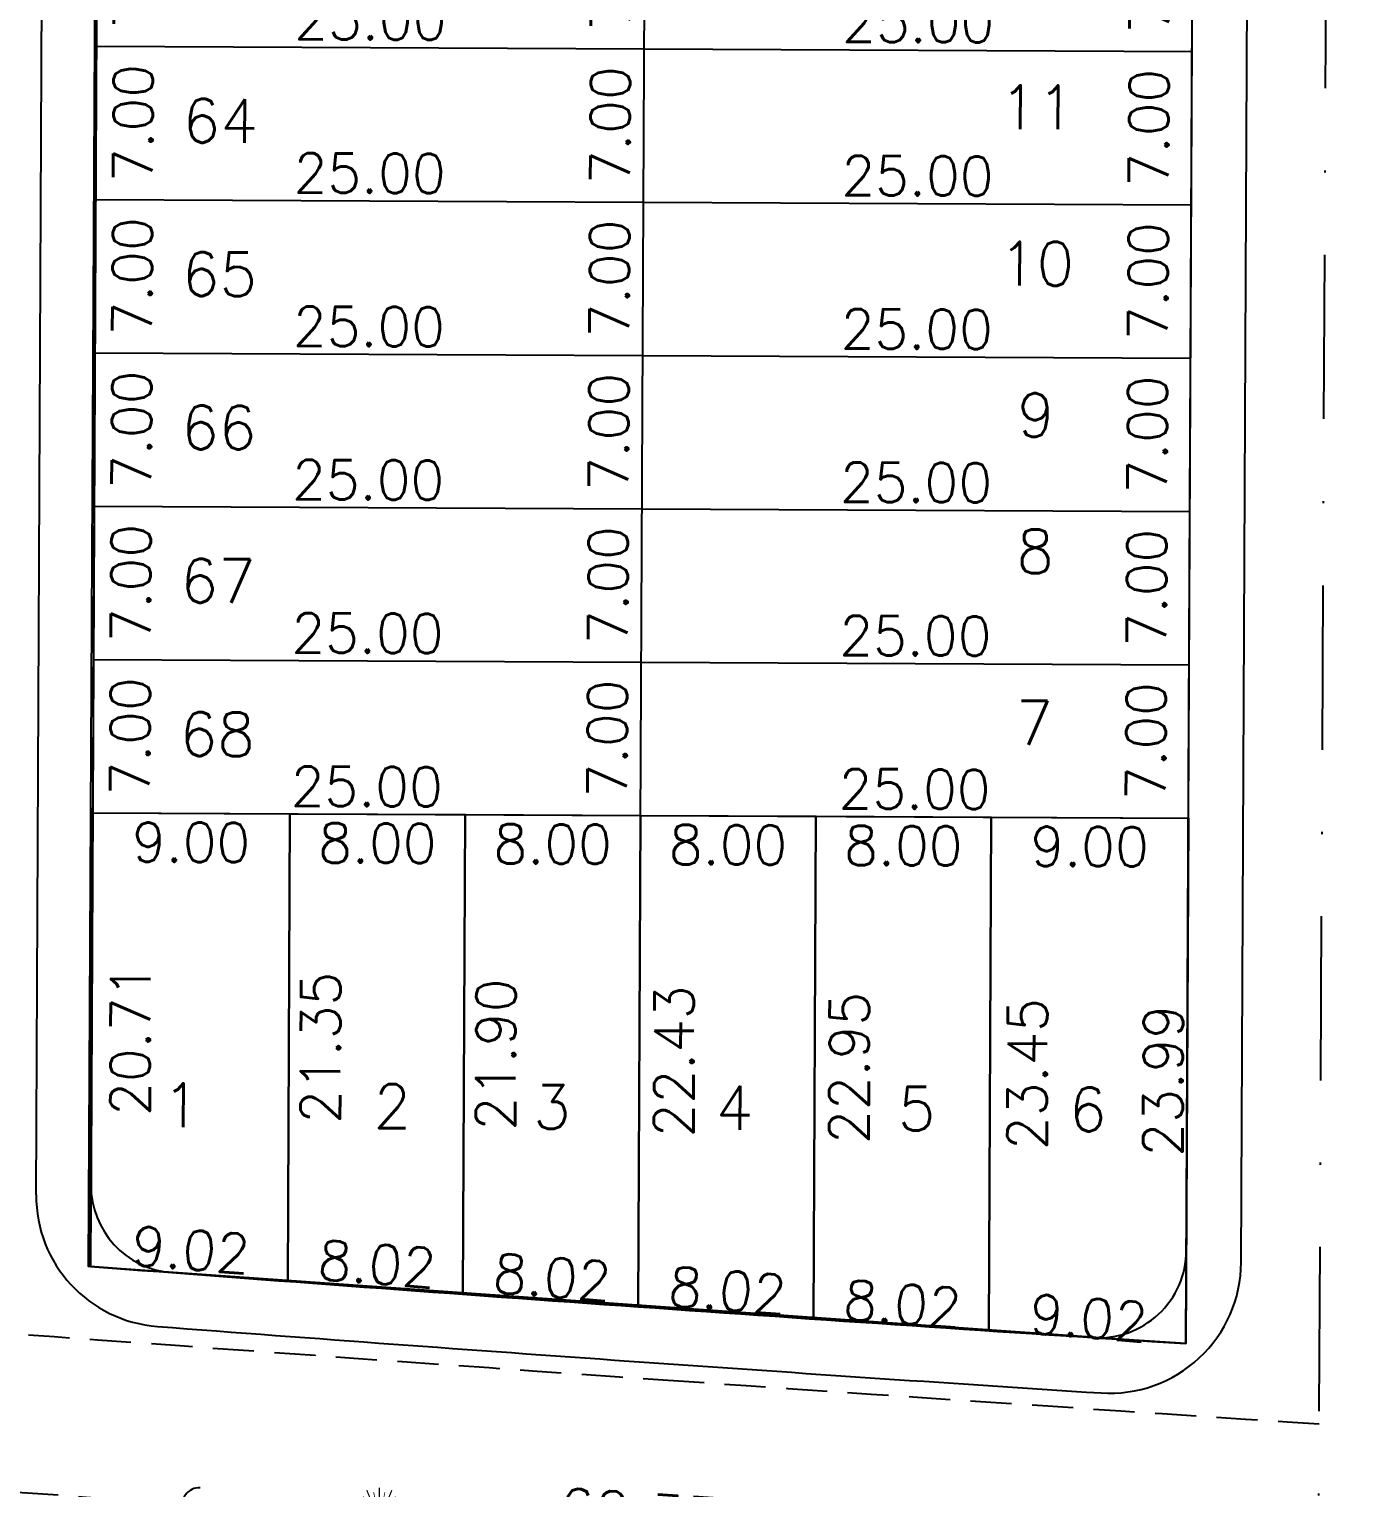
# Model space of a CAD drawing. Header units: millimetres. Extents: x -4430026 to 4783824, y 584 to 9593110.
# Drawn here: x 2614.5 to 2674.6, y 1700.8 to 1767.4 of the extents above; entities that cross this region are included whole.
import ezdxf
from ezdxf.enums import TextEntityAlignment as Align

# ---------------------------------------------------------------- set-up
doc = ezdxf.new("R2010")
doc.units = ezdxf.units.MM
doc.linetypes.add('DASHDOT', pattern=[1, 0.5, -0.25, 0, -0.25])
doc.linetypes.add('HIDDEN2', pattern=[0.1875, 0.125, -0.0625])
for name, color, linetype in [('boundary filipe', 6, 'Continuous'), ('BOUNDARY LOTES', 2, 'Continuous'), ('Calçada', 1, 'Continuous'), ('Cota', 8, 'Continuous'), ('COTAS', 8, 'Continuous'), ('curvas', 4, 'Continuous'), ('Lotes', 2, 'Continuous'), ('Numero de lotes', 5, 'Continuous'), ('PAI_pDYD', 72, 'Continuous'), ('Projeção', 8, 'HIDDEN2'), ('QUADRA', 4, 'Continuous')]:
    doc.layers.add(name, color=color, linetype=linetype)
doc.styles.add('arcad1', font='romans.shx')
doc.styles.add('ROMANS', font='romans.shx')
doc.dimstyles.new('BOLA100', dxfattribs={"dimscale": 0, "dimtxt": 1.9, "dimasz": 0.18, "dimexe": 0.18, "dimexo": 0.063, "dimgap": 0, "dimtad": 1, "dimzin": 4, "dimdsep": 46, "dimtxsty": 'ROMANS', "dimcen": 0.09, "dimse1": 1, "dimse2": 1, "dimsd1": 1, "dimsd2": 1, "dimclrt": 256, "dimaunit": 1, "dimadec": 4, "dimazin": 0, "dimtfac": 1.2, "dimtix": 1, "dimtmove": 2, "dimatfit": 3, "dimfxl": 1, "dimtvp": 2, "dimtolj": 1, "dimtzin": 4, "dimarcsym": 0})
doc.dimstyles.get("Standard").update_dxf_attribs({"dimtxt": 0.18, "dimasz": 0.18, "dimexe": 0.18, "dimexo": 0.0625, "dimgap": 0.09, "dimtad": 0, "dimtih": 1, "dimtoh": 1, "dimdec": 4, "dimzin": 0, "dimdsep": 46, "dimtxsty": 'Standard', "dimcen": 0.09, "dimadec": 0, "dimazin": 0, "dimtfac": 1, "dimtdec": 4, "dimtofl": 0, "dimtmove": 0, "dimatfit": 3, "dimfxl": 1, "dimtolj": 1, "dimtzin": 0, "dimarcsym": 0})

# ---------------------------------------------------------------- blocks, each defined once
blk = doc.blocks.new('PALMEIRA_PROPOSTA')
at = {"linetype": 'Continuous'}
h = blk.add_hatch(dxfattribs=at)
h.set_pattern_fill('_USER', color=250, scale=0.168035, angle=315, style=0, pattern_type=0)
h.set_pattern_definition([(315, (-2.75975, -4.60628), (0.1188187, 0.1188187), [])])
h.paths.add_polyline_path([(4.61, -0.41, 0.216766), (3.17, 2.76, -0.18118), (4.2, 0, -0.643702), (-2.76, -3.17, 0.693222)])
blk.add_hatch(color=1, dxfattribs=at).paths.add_polyline_path([(-0.4, 0, 1), (0.4, 0, 1)])
at = {"color": 98, "linetype": 'Continuous', "const_width": 0.15}
for points in [[(-1.61, 3.88), (-0.15, 0.37)], [(0, 4.2), (0, 0.4)], [(1.61, 3.88), (0.15, 0.37)], [(-2.97, 2.97), (-0.28, 0.28)], [(2.97, 2.97), (0.28, 0.28)], [(-4.2, 0), (-0.4, 0)], [(-3.88, 1.61), (-0.37, 0.15)], [(3.88, 1.61), (0.37, 0.15)], [(4.2, 0), (0.4, 0)], [(-3.88, -1.61), (-0.37, -0.15)], [(-2.97, -2.97), (-0.28, -0.28)], [(-1.61, -3.88), (-0.15, -0.37)], [(0, -4.2), (0, -0.4)], [(1.61, -3.88), (0.15, -0.37)], [(2.97, -2.97), (0.28, -0.28)], [(3.88, -1.61), (0.37, -0.15)]]:
    blk.add_lwpolyline(points, dxfattribs=at)
at = {"color": 96, "linetype": 'Continuous', "const_width": 0.1}
for points in [[(-3.08, 2.06), (-0.33, 0.22)], [(-2.06, 3.08), (-0.22, 0.33)], [(-0.72, 3.63), (-0.08, 0.39)], [(0.72, 3.63), (0.08, 0.39)], [(2.06, 3.08), (0.22, 0.33)], [(3.08, 2.06), (0.33, 0.22)], [(-3.63, 0.72), (-0.39, 0.08)], [(3.63, 0.72), (0.39, 0.08)], [(-3.63, -0.72), (-0.39, -0.08)], [(-3.08, -2.06), (-0.33, -0.22)], [(-2.06, -3.08), (-0.22, -0.33)], [(-0.72, -3.63), (-0.08, -0.39)], [(0.72, -3.63), (0.08, -0.39)], [(2.06, -3.08), (0.22, -0.33)], [(3.08, -2.06), (0.33, -0.22)], [(3.63, -0.72), (0.39, -0.08)]]:
    blk.add_lwpolyline(points, dxfattribs=at)
at = {"color": 98, "linetype": 'Continuous', "true_color": 0x001a00, "const_width": 0.15}
for points in [[(3.92, 1.52), (0.4, 0.07)], [(4.2, -0.07), (0.4, -0.07)], [(-2.92, -3.02), (-0.23, -0.34)], [(-1.54, -3.91), (-0.09, -0.4)], [(0.07, -4.2), (0.07, -0.4)], [(1.68, -3.85), (0.23, -0.34)], [(2.92, -3.02), (0.23, -0.33)], [(3.85, -1.67), (0.34, -0.21)]]:
    blk.add_lwpolyline(points, dxfattribs=at)
at = {"color": 1, "linetype": 'Continuous'}
blk.add_circle((0, 0), 0.4, dxfattribs=at)
blk = doc.blocks.new('*D13684')
at = {"layer": 'DEFPOINTS', "color": 0, "linetype": 'ByBlock'}
for p in [(2611.16, 1700.815), (2611.16, 1700.815), (2673.34, 1696.513)]:
    blk.add_point(p, dxfattribs=at)
at = {"layer": 'COTAS', "linetype": 'ByBlock', "insert": (2642.316, 1699.612), "char_height": 1.9, "attachment_point": 5, "rotation": 356.04186, "style": 'ROMANS'}
blk.add_mtext('\\A1;62.33', dxfattribs=at)
blk = doc.blocks.new('*D14039')
at = {"layer": 'DEFPOINTS', "color": 0, "linetype": 'ByBlock'}
for p in [(2674.587, 1959.725), (2673.34, 1696.513), (2673.34, 1696.513)]:
    blk.add_point(p, dxfattribs=at)
at = {"layer": 'COTAS', "linetype": 'ByBlock', "insert": (2672.145, 1827.919), "char_height": 1.9, "attachment_point": 5, "rotation": 89.72858, "style": 'ROMANS'}
blk.add_mtext('\\A1;263.21', dxfattribs=at)
blk = doc.blocks.new('*D9104')
at = {"layer": 'DEFPOINTS', "color": 0}
for p in [(2617.406, 1731.619), (2617.308, 1710.912), (2622.673, 1710.887)]:
    blk.add_point(p, dxfattribs=at)
at = {"layer": 'Cota', "color": 41, "insert": (2619.122, 1721.257), "char_height": 1.8, "attachment_point": 5, "rotation": 89.72858, "style": 'ROMANS'}
blk.add_mtext('\\A1;20.71', dxfattribs=at)
blk = doc.blocks.new('*D9105')
at = {"layer": 'DEFPOINTS', "color": 0}
for p in [(2626.406, 1731.576), (2631.455, 1731.552), (2626.305, 1710.23)]:
    blk.add_point(p, dxfattribs=at)
at = {"layer": 'Cota', "color": 41, "insert": (2627.804, 1720.896), "char_height": 1.8, "attachment_point": 5, "rotation": 89.72858, "style": 'ROMANS'}
blk.add_mtext('\\A1;21.35', dxfattribs=at)
blk = doc.blocks.new('*D9106')
at = {"layer": 'DEFPOINTS', "color": 0}
for p in [(2634.406, 1731.538), (2634.302, 1709.641), (2639.346, 1709.617)]:
    blk.add_point(p, dxfattribs=at)
at = {"layer": 'Cota', "color": 41, "insert": (2635.798, 1720.583), "char_height": 1.8, "attachment_point": 5, "rotation": 89.72858, "style": 'ROMANS'}
blk.add_mtext('\\A1;21.90', dxfattribs=at)
blk = doc.blocks.new('*D9107')
at = {"layer": 'DEFPOINTS', "color": 0}
for p in [(2642.406, 1731.5), (2642.299, 1709.069), (2647.476, 1709.044)]:
    blk.add_point(p, dxfattribs=at)
at = {"layer": 'Cota', "color": 41, "insert": (2643.929, 1720.277), "char_height": 1.8, "attachment_point": 5, "rotation": 89.72858, "style": 'ROMANS'}
blk.add_mtext('\\A1;22.43', dxfattribs=at)
blk = doc.blocks.new('*D9108')
at = {"layer": 'DEFPOINTS', "color": 0}
for p in [(2650.406, 1731.462), (2650.297, 1708.513), (2655.468, 1708.489)]:
    blk.add_point(p, dxfattribs=at)
at = {"layer": 'Cota', "color": 41, "insert": (2651.923, 1719.98), "char_height": 1.8, "attachment_point": 5, "rotation": 89.72858, "style": 'ROMANS'}
blk.add_mtext('\\A1;22.95', dxfattribs=at)
blk = doc.blocks.new('*D9109')
at = {"layer": 'DEFPOINTS', "color": 0}
for p in [(2658.405, 1731.425), (2658.294, 1707.975), (2663.599, 1707.95)]:
    blk.add_point(p, dxfattribs=at)
at = {"layer": 'Cota', "color": 41, "insert": (2660.054, 1719.692), "char_height": 1.8, "attachment_point": 5, "rotation": 89.72858, "style": 'ROMANS'}
blk.add_mtext('\\A1;23.45', dxfattribs=at)
blk = doc.blocks.new('*D9110')
at = {"layer": 'DEFPOINTS', "color": 0}
for p in [(2667.405, 1731.382), (2667.292, 1707.389), (2669.792, 1707.377)]:
    blk.add_point(p, dxfattribs=at)
at = {"layer": 'Cota', "color": 41, "insert": (2666.249, 1719.391), "char_height": 1.8, "attachment_point": 5, "rotation": 89.72858, "style": 'ROMANS'}
blk.add_mtext('\\A1;23.99', dxfattribs=at)
blk = doc.blocks.new('*D9111')
at = {"layer": 'DEFPOINTS', "color": 0}
for p in [(2617.406, 1731.619), (2626.406, 1731.576), (2626.382, 1726.653)]:
    blk.add_point(p, dxfattribs=at)
at = {"layer": 'Cota', "color": 41, "insert": (2621.9, 1730.274), "char_height": 1.8, "attachment_point": 5, "rotation": 359.72858, "style": 'ROMANS'}
blk.add_mtext('\\A1;9.00', dxfattribs=at)
blk = doc.blocks.new('*D9112')
at = {"layer": 'DEFPOINTS', "color": 0}
for p in [(2626.406, 1731.576), (2634.406, 1731.538), (2634.382, 1726.615)]:
    blk.add_point(p, dxfattribs=at)
at = {"layer": 'Cota', "color": 41, "insert": (2630.399, 1730.234), "char_height": 1.8, "attachment_point": 5, "rotation": 359.72858, "style": 'ROMANS'}
blk.add_mtext('\\A1;8.00', dxfattribs=at)
blk = doc.blocks.new('*D9113')
at = {"layer": 'DEFPOINTS', "color": 0}
for p in [(2634.406, 1731.538), (2642.406, 1731.5), (2642.382, 1726.577)]:
    blk.add_point(p, dxfattribs=at)
at = {"layer": 'Cota', "color": 41, "insert": (2638.399, 1730.196), "char_height": 1.8, "attachment_point": 5, "rotation": 359.72858, "style": 'ROMANS'}
blk.add_mtext('\\A1;8.00', dxfattribs=at)
blk = doc.blocks.new('*D9114')
at = {"layer": 'DEFPOINTS', "color": 0}
for p in [(2642.406, 1731.5), (2650.406, 1731.462), (2650.382, 1726.539)]:
    blk.add_point(p, dxfattribs=at)
at = {"layer": 'Cota', "color": 41, "insert": (2646.399, 1730.158), "char_height": 1.8, "attachment_point": 5, "rotation": 359.72858, "style": 'ROMANS'}
blk.add_mtext('\\A1;8.00', dxfattribs=at)
blk = doc.blocks.new('*D9115')
at = {"layer": 'DEFPOINTS', "color": 0}
for p in [(2650.406, 1731.462), (2658.405, 1731.425), (2658.382, 1726.501)]:
    blk.add_point(p, dxfattribs=at)
at = {"layer": 'Cota', "color": 41, "insert": (2654.399, 1730.12), "char_height": 1.8, "attachment_point": 5, "rotation": 359.72858, "style": 'ROMANS'}
blk.add_mtext('\\A1;8.00', dxfattribs=at)
blk = doc.blocks.new('*D9116')
at = {"layer": 'DEFPOINTS', "color": 0}
for p in [(2658.405, 1731.425), (2667.405, 1731.382), (2667.382, 1726.458)]:
    blk.add_point(p, dxfattribs=at)
at = {"layer": 'Cota', "color": 41, "insert": (2662.899, 1730.08), "char_height": 1.8, "attachment_point": 5, "rotation": 359.72858, "style": 'ROMANS'}
blk.add_mtext('\\A1;9.00', dxfattribs=at)
blk = doc.blocks.new('*D9117')
at = {"layer": 'DEFPOINTS', "color": 0}
for p in [(2617.308, 1710.912), (2626.305, 1710.23), (2626.116, 1707.737)]:
    blk.add_point(p, dxfattribs=at)
at = {"layer": 'Cota', "color": 41, "insert": (2621.889, 1711.668), "char_height": 1.8, "attachment_point": 5, "rotation": 355.66109, "style": 'ROMANS'}
blk.add_mtext('\\A1;9.02', dxfattribs=at)
blk = doc.blocks.new('*D9118')
at = {"layer": 'DEFPOINTS', "color": 0}
for p in [(2626.305, 1710.23), (2634.302, 1709.641), (2634.111, 1707.13)]:
    blk.add_point(p, dxfattribs=at)
at = {"layer": 'Cota', "color": 41, "insert": (2630.386, 1711.023), "char_height": 1.8, "attachment_point": 5, "rotation": 355.66109, "style": 'ROMANS'}
blk.add_mtext('\\A1;8.02', dxfattribs=at)
blk = doc.blocks.new('*D9119')
at = {"layer": 'DEFPOINTS', "color": 0}
for p in [(2634.302, 1709.641), (2642.299, 1709.069), (2642.106, 1706.523)]:
    blk.add_point(p, dxfattribs=at)
at = {"layer": 'Cota', "color": 41, "insert": (2638.381, 1710.416), "char_height": 1.8, "attachment_point": 5, "rotation": 355.66109, "style": 'ROMANS'}
blk.add_mtext('\\A1;8.02', dxfattribs=at)
blk = doc.blocks.new('*D9120')
at = {"layer": 'DEFPOINTS', "color": 0}
for p in [(2642.299, 1709.069), (2650.297, 1708.513), (2650.1, 1705.917)]:
    blk.add_point(p, dxfattribs=at)
at = {"layer": 'Cota', "color": 41, "insert": (2646.375, 1709.81), "char_height": 1.8, "attachment_point": 5, "rotation": 355.66109, "style": 'ROMANS'}
blk.add_mtext('\\A1;8.02', dxfattribs=at)
blk = doc.blocks.new('*D9121')
at = {"layer": 'DEFPOINTS', "color": 0}
for p in [(2650.297, 1708.513), (2658.294, 1707.975), (2658.092, 1705.311)]:
    blk.add_point(p, dxfattribs=at)
at = {"layer": 'Cota', "color": 41, "insert": (2654.368, 1709.203), "char_height": 1.8, "attachment_point": 5, "rotation": 355.66109, "style": 'ROMANS'}
blk.add_mtext('\\A1;8.02', dxfattribs=at)
blk = doc.blocks.new('*D9122')
at = {"layer": 'DEFPOINTS', "color": 0}
for p in [(2658.294, 1707.975), (2667.292, 1707.389), (2667.082, 1704.628)]:
    blk.add_point(p, dxfattribs=at)
at = {"layer": 'Cota', "color": 41, "insert": (2662.86, 1708.559), "char_height": 1.8, "attachment_point": 5, "rotation": 355.66109, "style": 'ROMANS'}
blk.add_mtext('\\A1;9.02', dxfattribs=at)
blk = doc.blocks.new('*D9123')
at = {"layer": 'DEFPOINTS', "color": 0}
for p in [(2667.438, 1738.382), (2669.083, 1738.374), (2667.405, 1731.382)]:
    blk.add_point(p, dxfattribs=at)
at = {"layer": 'Cota', "color": 41, "insert": (2665.467, 1734.891), "char_height": 1.8, "attachment_point": 5, "rotation": 89.72858, "style": 'ROMANS'}
blk.add_mtext('\\A1;7.00', dxfattribs=at)
blk = doc.blocks.new('*D9124')
at = {"layer": 'DEFPOINTS', "color": 0}
for p in [(2667.472, 1745.382), (2669.117, 1745.374), (2667.438, 1738.382)]:
    blk.add_point(p, dxfattribs=at)
at = {"layer": 'Cota', "color": 41, "insert": (2665.5, 1741.891), "char_height": 1.8, "attachment_point": 5, "rotation": 89.72858, "style": 'ROMANS'}
blk.add_mtext('\\A1;7.00', dxfattribs=at)
blk = doc.blocks.new('*D9125')
at = {"layer": 'DEFPOINTS', "color": 0}
for p in [(2667.505, 1752.382), (2669.15, 1752.374), (2667.472, 1745.382)]:
    blk.add_point(p, dxfattribs=at)
at = {"layer": 'Cota', "color": 41, "insert": (2665.533, 1748.891), "char_height": 1.8, "attachment_point": 5, "rotation": 89.72858, "style": 'ROMANS'}
blk.add_mtext('\\A1;7.00', dxfattribs=at)
blk = doc.blocks.new('*D9126')
at = {"layer": 'DEFPOINTS', "color": 0}
for p in [(2667.538, 1759.382), (2669.183, 1759.374), (2667.505, 1752.382)]:
    blk.add_point(p, dxfattribs=at)
at = {"layer": 'Cota', "color": 41, "insert": (2665.566, 1755.891), "char_height": 1.8, "attachment_point": 5, "rotation": 89.72858, "style": 'ROMANS'}
blk.add_mtext('\\A1;7.00', dxfattribs=at)
blk = doc.blocks.new('*D9127')
at = {"layer": 'DEFPOINTS', "color": 0}
for p in [(2667.571, 1766.382), (2669.216, 1766.374), (2667.538, 1759.382)]:
    blk.add_point(p, dxfattribs=at)
at = {"layer": 'Cota', "color": 41, "insert": (2665.6, 1762.891), "char_height": 1.8, "attachment_point": 5, "rotation": 89.72858, "style": 'ROMANS'}
blk.add_mtext('\\A1;7.00', dxfattribs=at)
blk = doc.blocks.new('*D9128')
at = {"layer": 'DEFPOINTS', "color": 0}
for p in [(2667.604, 1773.381), (2669.249, 1773.374), (2667.571, 1766.382)]:
    blk.add_point(p, dxfattribs=at)
at = {"layer": 'Cota', "color": 41, "insert": (2665.633, 1769.891), "char_height": 1.8, "attachment_point": 5, "rotation": 89.72858, "style": 'ROMANS'}
blk.add_mtext('\\A1;7.00', dxfattribs=at)
blk = doc.blocks.new('*D9194')
at = {"layer": 'DEFPOINTS', "color": 0}
for p in [(2617.605, 1773.618), (2617.572, 1766.618), (2622.862, 1766.593)]:
    blk.add_point(p, dxfattribs=at)
at = {"layer": 'Cota', "color": 41, "insert": (2619.279, 1770.11), "char_height": 1.8, "attachment_point": 5, "rotation": 89.72858, "style": 'ROMANS'}
blk.add_mtext('\\A1;7.00', dxfattribs=at)
blk = doc.blocks.new('*D9195')
at = {"layer": 'DEFPOINTS', "color": 0}
for p in [(2617.572, 1766.618), (2617.539, 1759.619), (2622.829, 1759.593)]:
    blk.add_point(p, dxfattribs=at)
at = {"layer": 'Cota', "color": 41, "insert": (2619.246, 1763.11), "char_height": 1.8, "attachment_point": 5, "rotation": 89.72858, "style": 'ROMANS'}
blk.add_mtext('\\A1;7.00', dxfattribs=at)
blk = doc.blocks.new('*D9196')
at = {"layer": 'DEFPOINTS', "color": 0}
for p in [(2617.539, 1759.619), (2617.505, 1752.619), (2622.796, 1752.594)]:
    blk.add_point(p, dxfattribs=at)
at = {"layer": 'Cota', "color": 41, "insert": (2619.212, 1756.111), "char_height": 1.8, "attachment_point": 5, "rotation": 89.72858, "style": 'ROMANS'}
blk.add_mtext('\\A1;7.00', dxfattribs=at)
blk = doc.blocks.new('*D9197')
at = {"layer": 'DEFPOINTS', "color": 0}
for p in [(2617.505, 1752.619), (2617.472, 1745.619), (2622.763, 1745.594)]:
    blk.add_point(p, dxfattribs=at)
at = {"layer": 'Cota', "color": 41, "insert": (2619.179, 1749.111), "char_height": 1.8, "attachment_point": 5, "rotation": 89.72858, "style": 'ROMANS'}
blk.add_mtext('\\A1;7.00', dxfattribs=at)
blk = doc.blocks.new('*D9198')
at = {"layer": 'DEFPOINTS', "color": 0}
for p in [(2617.472, 1745.619), (2617.439, 1738.619), (2622.729, 1738.594)]:
    blk.add_point(p, dxfattribs=at)
at = {"layer": 'Cota', "color": 41, "insert": (2619.146, 1742.111), "char_height": 1.8, "attachment_point": 5, "rotation": 89.72858, "style": 'ROMANS'}
blk.add_mtext('\\A1;7.00', dxfattribs=at)
blk = doc.blocks.new('*D9199')
at = {"layer": 'DEFPOINTS', "color": 0}
for p in [(2617.439, 1738.619), (2617.406, 1731.619), (2622.696, 1731.594)]:
    blk.add_point(p, dxfattribs=at)
at = {"layer": 'Cota', "color": 41, "insert": (2619.113, 1735.111), "char_height": 1.8, "attachment_point": 5, "rotation": 89.72858, "style": 'ROMANS'}
blk.add_mtext('\\A1;7.00', dxfattribs=at)
blk = doc.blocks.new('*D9200')
at = {"layer": 'DEFPOINTS', "color": 0}
for p in [(2642.406, 1731.5), (2667.405, 1731.382), (2642.395, 1729.161)]:
    blk.add_point(p, dxfattribs=at)
at = {"layer": 'Cota', "color": 41, "insert": (2654.911, 1732.702), "char_height": 1.8, "attachment_point": 5, "rotation": 359.72858, "style": 'ROMANS'}
blk.add_mtext('\\A1;25.00', dxfattribs=at)
blk = doc.blocks.new('*D9201')
at = {"layer": 'DEFPOINTS', "color": 0}
for p in [(2617.406, 1731.619), (2642.406, 1731.5), (2642.395, 1729.161)]:
    blk.add_point(p, dxfattribs=at)
at = {"layer": 'Cota', "color": 41, "insert": (2629.912, 1732.821), "char_height": 1.8, "attachment_point": 5, "rotation": 359.72858, "style": 'ROMANS'}
blk.add_mtext('\\A1;25.00', dxfattribs=at)
blk = doc.blocks.new('*D9202')
at = {"layer": 'DEFPOINTS', "color": 0}
for p in [(2642.439, 1738.5), (2644.505, 1738.491), (2642.406, 1731.5)]:
    blk.add_point(p, dxfattribs=at)
at = {"layer": 'Cota', "color": 41, "insert": (2640.889, 1735.008), "char_height": 1.8, "attachment_point": 5, "rotation": 89.72858, "style": 'ROMANS'}
blk.add_mtext('\\A1;7.00', dxfattribs=at)
blk = doc.blocks.new('*D9203')
at = {"layer": 'DEFPOINTS', "color": 0}
for p in [(2642.439, 1738.5), (2667.438, 1738.382), (2642.428, 1736.161)]:
    blk.add_point(p, dxfattribs=at)
at = {"layer": 'Cota', "color": 41, "insert": (2654.945, 1739.702), "char_height": 1.8, "attachment_point": 5, "rotation": 359.72858, "style": 'ROMANS'}
blk.add_mtext('\\A1;25.00', dxfattribs=at)
blk = doc.blocks.new('*D12552')
at = {"layer": 'DEFPOINTS', "color": 0}
for p in [(2617.439, 1738.619), (2642.439, 1738.5), (2642.428, 1736.161)]:
    blk.add_point(p, dxfattribs=at)
at = {"layer": 'Cota', "color": 41, "insert": (2629.945, 1739.821), "char_height": 1.8, "attachment_point": 5, "rotation": 359.72858, "style": 'ROMANS'}
blk.add_mtext('\\A1;25.00', dxfattribs=at)
blk = doc.blocks.new('*D12553')
at = {"layer": 'DEFPOINTS', "color": 0}
for p in [(2642.472, 1745.5), (2644.538, 1745.49), (2642.439, 1738.5)]:
    blk.add_point(p, dxfattribs=at)
at = {"layer": 'Cota', "color": 41, "insert": (2640.922, 1742.008), "char_height": 1.8, "attachment_point": 5, "rotation": 89.72858, "style": 'ROMANS'}
blk.add_mtext('\\A1;7.00', dxfattribs=at)
blk = doc.blocks.new('*D12554')
at = {"layer": 'DEFPOINTS', "color": 0}
for p in [(2642.472, 1745.5), (2667.472, 1745.382), (2642.461, 1743.161)]:
    blk.add_point(p, dxfattribs=at)
at = {"layer": 'Cota', "color": 41, "insert": (2654.978, 1746.702), "char_height": 1.8, "attachment_point": 5, "rotation": 359.72858, "style": 'ROMANS'}
blk.add_mtext('\\A1;25.00', dxfattribs=at)
blk = doc.blocks.new('*D12555')
at = {"layer": 'DEFPOINTS', "color": 0}
for p in [(2617.472, 1745.619), (2642.472, 1745.5), (2642.461, 1743.161)]:
    blk.add_point(p, dxfattribs=at)
at = {"layer": 'Cota', "color": 41, "insert": (2629.978, 1746.82), "char_height": 1.8, "attachment_point": 5, "rotation": 359.72858, "style": 'ROMANS'}
blk.add_mtext('\\A1;25.00', dxfattribs=at)
blk = doc.blocks.new('*D12556')
at = {"layer": 'DEFPOINTS', "color": 0}
for p in [(2642.505, 1752.5), (2644.572, 1752.49), (2642.472, 1745.5)]:
    blk.add_point(p, dxfattribs=at)
at = {"layer": 'Cota', "color": 41, "insert": (2640.955, 1749.007), "char_height": 1.8, "attachment_point": 5, "rotation": 89.72858, "style": 'ROMANS'}
blk.add_mtext('\\A1;7.00', dxfattribs=at)
blk = doc.blocks.new('*D12557')
at = {"layer": 'DEFPOINTS', "color": 0}
for p in [(2642.505, 1752.5), (2667.505, 1752.382), (2642.494, 1750.161)]:
    blk.add_point(p, dxfattribs=at)
at = {"layer": 'Cota', "color": 41, "insert": (2655.011, 1753.702), "char_height": 1.8, "attachment_point": 5, "rotation": 359.72858, "style": 'ROMANS'}
blk.add_mtext('\\A1;25.00', dxfattribs=at)
blk = doc.blocks.new('*D12558')
at = {"layer": 'DEFPOINTS', "color": 0}
for p in [(2617.505, 1752.619), (2642.505, 1752.5), (2642.494, 1750.161)]:
    blk.add_point(p, dxfattribs=at)
at = {"layer": 'Cota', "color": 41, "insert": (2630.011, 1753.82), "char_height": 1.8, "attachment_point": 5, "rotation": 359.72858, "style": 'ROMANS'}
blk.add_mtext('\\A1;25.00', dxfattribs=at)
blk = doc.blocks.new('*D12559')
at = {"layer": 'DEFPOINTS', "color": 0}
for p in [(2642.538, 1759.5), (2644.605, 1759.49), (2642.505, 1752.5)]:
    blk.add_point(p, dxfattribs=at)
at = {"layer": 'Cota', "color": 41, "insert": (2640.988, 1756.007), "char_height": 1.8, "attachment_point": 5, "rotation": 89.72858, "style": 'ROMANS'}
blk.add_mtext('\\A1;7.00', dxfattribs=at)
blk = doc.blocks.new('*D12560')
at = {"layer": 'DEFPOINTS', "color": 0}
for p in [(2642.538, 1759.5), (2667.538, 1759.382), (2642.527, 1757.161)]:
    blk.add_point(p, dxfattribs=at)
at = {"layer": 'Cota', "color": 41, "insert": (2655.044, 1760.702), "char_height": 1.8, "attachment_point": 5, "rotation": 359.72858, "style": 'ROMANS'}
blk.add_mtext('\\A1;25.00', dxfattribs=at)
blk = doc.blocks.new('*D12561')
at = {"layer": 'DEFPOINTS', "color": 0}
for p in [(2617.539, 1759.619), (2642.538, 1759.5), (2642.527, 1757.161)]:
    blk.add_point(p, dxfattribs=at)
at = {"layer": 'Cota', "color": 41, "insert": (2630.044, 1760.82), "char_height": 1.8, "attachment_point": 5, "rotation": 359.72858, "style": 'ROMANS'}
blk.add_mtext('\\A1;25.00', dxfattribs=at)
blk = doc.blocks.new('*D12562')
at = {"layer": 'DEFPOINTS', "color": 0}
for p in [(2642.571, 1766.5), (2644.638, 1766.49), (2642.538, 1759.5)]:
    blk.add_point(p, dxfattribs=at)
at = {"layer": 'Cota', "color": 41, "insert": (2641.021, 1763.007), "char_height": 1.8, "attachment_point": 5, "rotation": 89.72858, "style": 'ROMANS'}
blk.add_mtext('\\A1;7.00', dxfattribs=at)
blk = doc.blocks.new('*D12563')
at = {"layer": 'DEFPOINTS', "color": 0}
for p in [(2642.571, 1766.5), (2667.571, 1766.382), (2642.56, 1764.161)]:
    blk.add_point(p, dxfattribs=at)
at = {"layer": 'Cota', "color": 41, "insert": (2655.077, 1767.702), "char_height": 1.8, "attachment_point": 5, "rotation": 359.72858, "style": 'ROMANS'}
blk.add_mtext('\\A1;25.00', dxfattribs=at)
blk = doc.blocks.new('*D12564')
at = {"layer": 'DEFPOINTS', "color": 0}
for p in [(2617.572, 1766.618), (2642.571, 1766.5), (2642.56, 1764.161)]:
    blk.add_point(p, dxfattribs=at)
at = {"layer": 'Cota', "color": 41, "insert": (2630.078, 1767.82), "char_height": 1.8, "attachment_point": 5, "rotation": 359.72858, "style": 'ROMANS'}
blk.add_mtext('\\A1;25.00', dxfattribs=at)
blk = doc.blocks.new('*D12565')
at = {"layer": 'DEFPOINTS', "color": 0}
for p in [(2642.605, 1773.5), (2644.671, 1773.49), (2642.571, 1766.5)]:
    blk.add_point(p, dxfattribs=at)
at = {"layer": 'Cota', "color": 41, "insert": (2641.054, 1770.007), "char_height": 1.8, "attachment_point": 5, "rotation": 89.72858, "style": 'ROMANS'}
blk.add_mtext('\\A1;7.00', dxfattribs=at)

msp = doc.modelspace()

# ---------------------------------------------------------------- linework, layer by layer
at = {"layer": 'boundary filipe', "elevation": 2.439}
msp.add_lwpolyline([(2668.458, 1953.514), (2618.453, 1952.616), (2617.198, 1710.921), (2667.292, 1707.389), (2668.458, 1953.514)], dxfattribs=at)
at = {"layer": 'boundary filipe', "linetype": 'ByBlock', "elevation": 2.439}
msp.add_lwpolyline([(2667.299, 1708.94), (2668.458, 1953.514), (2618.453, 1952.616), (2617.315, 1712.464)], dxfattribs=at)
at = {"layer": 'BOUNDARY LOTES', "elevation": 2.439}
for points in [[(2617.308, 1710.912), (2617.406, 1731.619), (2626.406, 1731.576), (2626.305, 1710.23), (2617.308, 1710.912)], [(2626.305, 1710.23), (2626.406, 1731.576), (2634.406, 1731.538), (2634.302, 1709.641), (2626.305, 1710.23)], [(2634.302, 1709.641), (2634.406, 1731.538), (2642.406, 1731.5), (2642.294, 1709.069), (2634.302, 1709.641)], [(2642.294, 1709.069), (2642.406, 1731.5), (2650.406, 1731.462), (2650.297, 1708.513), (2642.299, 1709.069)], [(2650.297, 1708.513), (2650.406, 1731.462), (2658.405, 1731.425), (2658.294, 1707.975), (2650.297, 1708.513)], [(2658.294, 1707.975), (2658.405, 1731.425), (2667.405, 1731.382), (2667.292, 1707.389), (2658.294, 1707.975)]]:
    msp.add_lwpolyline(points, dxfattribs=at)
at = {"layer": 'Calçada'}
for p, q in [((2669.809, 1711.092, 2.439), (2670.941, 1949.921, 2.439)), ((2614.823, 1714.181, 2.439), (2615.937, 1949.207, 2.439)), ((2623.043, 1710.475, 2.439), (2623.043, 1710.475, 2.439)), ((2622.855, 1707.982, 2.439), (2622.855, 1707.982, 2.439))]:
    msp.add_line(p, q, dxfattribs=at)
for centre, radius, start, end in [((2620.823, 1714.153, 2.439), 6, 179.72858, 265.64236), ((2663.809, 1711.121, 2.439), 6, 266.28764, 359.72858), ((2911.555, 5529.42, 2.439), 3832.328, 265.642355, 266.287636)]:
    msp.add_arc(centre, radius, start, end, dxfattribs=at)
msp.add_ellipse((2622.256, 1700.054, 2.439), major_axis=(-0.75, 0.004), ratio=0.99981, start_param=4.641708, end_param=7.783301, dxfattribs=at)
at = {"layer": 'curvas'}
for centre, start, end in [((2621.325, 1714.616, 2.439), 179.72858, 265.64933), ((2663.312, 1711.654, 2.439), 266.27968, 359.72858)]:
    msp.add_arc(centre, 4, start, end, dxfattribs=at)
at = {"layer": 'Lotes'}
for p, q in [((2642.299, 1709.069, 2.439), (2643.455, 1953.065, 2.439)), ((2617.572, 1766.618, 2.439), (2667.571, 1766.382, 2.439)), ((2617.539, 1759.619, 2.439), (2667.538, 1759.382, 2.439)), ((2617.505, 1752.619, 2.439), (2667.505, 1752.382, 2.439)), ((2617.472, 1745.619, 2.439), (2667.472, 1745.382, 2.439)), ((2617.439, 1738.619, 2.439), (2667.438, 1738.382, 2.439)), ((2617.406, 1731.619, 2.439), (2667.405, 1731.382, 2.439)), ((2626.305, 1710.23, 2.439), (2626.406, 1731.576, 2.439)), ((2634.302, 1709.641, 2.439), (2634.406, 1731.538, 2.439)), ((2650.297, 1708.513, 2.439), (2650.406, 1731.462, 2.439)), ((2658.294, 1707.975, 2.439), (2658.405, 1731.425, 2.439))]:
    msp.add_line(p, q, dxfattribs=at)
at = {"layer": 'Projeção', "linetype": 'DASHDOT', "ltscale": 15}
msp.add_line((2672.447, 1508.003, 2.439), (2674.587, 1959.725, 2.439), dxfattribs=at)
at = {"layer": 'Projeção', "ltscale": 15, "elevation": 2.439}
for points in [[(2611.671, 1707.997, 0.000779), (2643.432, 1705.734, 0.001078), (2673.808, 1703.698)], [(2611.151, 1700.816, 0.000779), (2642.934, 1698.551, 0.001078), (2673.34, 1696.513)]]:
    msp.add_lwpolyline(points, format="xyb", dxfattribs=at)
at = {"layer": 'QUADRA', "linetype": 'ByBlock', "elevation": 2.439}
msp.add_lwpolyline([(2667.292, 1707.389), (2668.458, 1953.514), (2618.453, 1952.616), (2617.308, 1710.912, 0.003271)], format="xyb", close=True, dxfattribs=at)

# ---------------------------------------------------------------- block references
at = {"layer": 'PAI_pDYD', "color": 2, "xscale": 0.3550421296895795, "yscale": 0.3550421296895365, "zscale": 0.3550421296895365, "rotation": 359.7285806882999}
msp.add_blockref('PALMEIRA_PROPOSTA', (2630.477, 1699.316, 2.439), dxfattribs=at)

# ---------------------------------------------------------------- texts
at = {"layer": 'Numero de lotes', "style": 'arcad1'}
for s, p in [('11', (2660.51, 1763.83, 2.439)), ('64', (2623.226, 1763.209, 2.439)), ('10', (2660.476, 1756.69, 2.439)), ('65', (2623.192, 1756.209, 2.439)), ('9', (2660.444, 1749.78, 2.439)), ('66', (2623.159, 1749.209, 2.439)), ('8', (2660.414, 1743.561, 2.439)), ('67', (2623.126, 1742.209, 2.439)), ('68', (2623.093, 1735.209, 2.439)), ('7', (2660.377, 1735.73, 2.439)), ('1', (2621.451, 1718.272, 2.439)), ('2', (2631.077, 1718.227, 2.439)), ('3', (2638.361, 1718.192, 2.439)), ('4', (2646.687, 1718.153, 2.439)), ('5', (2655.012, 1718.113, 2.439)), ('6', (2662.816, 1718.076, 2.439))]:
    msp.add_text(s, height=2, rotation=359.72858, dxfattribs=at).set_placement(p, align=Align.MIDDLE_CENTER)

# ---------------------------------------------------------------- dimensions: what is measured, and where the dimension line sits
at = {"layer": 'Cota'}
for base, p1, p2, angle, picture, middle in [((2622.862, 1766.593, 2.439), (2617.605, 1773.618, 2.439), (2617.572, 1766.618, 2.439), 89.72858, '*D9194', (2619.279, 1770.11, 2.439)), ((2669.249, 1773.374, 2.439), (2667.571, 1766.382, 2.439), (2667.604, 1773.381, 2.439), 269.72858, '*D9128', (2665.633, 1769.891, 2.439)), ((2622.829, 1759.593, 2.439), (2617.572, 1766.618, 2.439), (2617.539, 1759.619, 2.439), 89.72858, '*D9195', (2619.246, 1763.11, 2.439)), ((2669.216, 1766.374, 2.439), (2667.538, 1759.382, 2.439), (2667.571, 1766.382, 2.439), 269.72858, '*D9127', (2665.6, 1762.891, 2.439)), ((2622.796, 1752.594, 2.439), (2617.539, 1759.619, 2.439), (2617.505, 1752.619, 2.439), 89.72858, '*D9196', (2619.212, 1756.111, 2.439)), ((2669.183, 1759.374, 2.439), (2667.505, 1752.382, 2.439), (2667.538, 1759.382, 2.439), 269.72858, '*D9126', (2665.566, 1755.891, 2.439)), ((2622.763, 1745.594, 2.439), (2617.505, 1752.619, 2.439), (2617.472, 1745.619, 2.439), 89.72858, '*D9197', (2619.179, 1749.111, 2.439)), ((2669.15, 1752.374, 2.439), (2667.472, 1745.382, 2.439), (2667.505, 1752.382, 2.439), 269.72858, '*D9125', (2665.533, 1748.891, 2.439)), ((2622.729, 1738.594, 2.439), (2617.472, 1745.619, 2.439), (2617.439, 1738.619, 2.439), 89.72858, '*D9198', (2619.146, 1742.111, 2.439)), ((2669.117, 1745.374, 2.439), (2667.438, 1738.382, 2.439), (2667.472, 1745.382, 2.439), 269.72858, '*D9124', (2665.5, 1741.891, 2.439)), ((2622.696, 1731.594, 2.439), (2617.439, 1738.619, 2.439), (2617.406, 1731.619, 2.439), 89.72858, '*D9199', (2619.113, 1735.111, 2.439)), ((2634.382, 1726.615, 2.439), (2626.406, 1731.576, 2.439), (2634.406, 1731.538, 2.439), 179.72858, '*D9112', (2630.399, 1730.234, 2.439)), ((2642.382, 1726.577, 2.439), (2634.406, 1731.538, 2.439), (2642.406, 1731.5, 2.439), 179.72858, '*D9113', (2638.399, 1730.196, 2.439)), ((2650.382, 1726.539, 2.439), (2642.406, 1731.5, 2.439), (2650.406, 1731.462, 2.439), 179.72858, '*D9114', (2646.399, 1730.158, 2.439)), ((2658.382, 1726.501, 2.439), (2650.406, 1731.462, 2.439), (2658.405, 1731.425, 2.439), 179.72858, '*D9115', (2654.399, 1730.12, 2.439)), ((2667.382, 1726.458, 2.439), (2658.405, 1731.425, 2.439), (2667.405, 1731.382, 2.439), 179.72858, '*D9116', (2662.899, 1730.08, 2.439)), ((2634.111, 1707.13, 2.439), (2626.305, 1710.23, 2.439), (2634.302, 1709.641, 2.439), 175.66109, '*D9118', (2630.386, 1711.023, 2.439)), ((2642.106, 1706.523, 2.439), (2634.302, 1709.641, 2.439), (2642.299, 1709.069, 2.439), 175.66109, '*D9119', (2638.381, 1710.416, 2.439)), ((2650.1, 1705.917, 2.439), (2642.299, 1709.069, 2.439), (2650.297, 1708.513, 2.439), 175.66109, '*D9120', (2646.375, 1709.81, 2.439)), ((2658.0922, 1705.3106, 2.4392), (2650.2968, 1708.5134, 2.4392), (2658.2943, 1707.9749, 2.4392), 175.66109, '*D9121', (2654.3684, 1709.2035, 2.4392)), ((2667.082, 1704.628, 2.439), (2658.294, 1707.975, 2.439), (2667.292, 1707.389, 2.439), 175.66109, '*D9122', (2662.86, 1708.559, 2.439))]:
    dim = msp.add_linear_dim(base=base, p1=p1, p2=p2, angle=angle, dimstyle='Standard', override={"dimtxt": 1.8, "dimexo": 0.063, "dimgap": 0, "dimtih": 0, "dimtoh": 0, "dimdec": 2, "dimzin": 4, "dimtxsty": 'ROMANS', "dimse1": 1, "dimse2": 1, "dimsd1": 1, "dimsd2": 1, "dimclrt": 41, "dimtfac": 1.2, "dimtdec": 2, "dimtix": 1, "dimtofl": 1, "dimtmove": 2, "dimfxl": 0.18, "dimfxlon": 1, "dimtvp": 2, "dimtzin": 4}, dxfattribs=at)
    dim.commit()
    dim.dimension.update_dxf_attribs({"geometry": picture, "text_midpoint": middle})
for p1, p2, distance, picture, middle in [((2642.571, 1766.5, 2.439), (2642.605, 1773.5, 2.439), -2.066, '*D12565', (2641.054, 1770.007, 2.439)), ((2617.572, 1766.618, 2.439), (2642.571, 1766.5, 2.439), -2.339, '*D12564', (2630.078, 1767.82, 2.439)), ((2667.571, 1766.382, 2.439), (2642.571, 1766.5, 2.439), 2.339, '*D12563', (2655.077, 1767.702, 2.439)), ((2642.538, 1759.5, 2.439), (2642.571, 1766.5, 2.439), -2.066, '*D12562', (2641.021, 1763.007, 2.439)), ((2617.539, 1759.619, 2.439), (2642.538, 1759.5, 2.439), -2.339, '*D12561', (2630.044, 1760.82, 2.439)), ((2667.538, 1759.382, 2.439), (2642.538, 1759.5, 2.439), 2.339, '*D12560', (2655.044, 1760.702, 2.439)), ((2642.505, 1752.5, 2.439), (2642.538, 1759.5, 2.439), -2.066, '*D12559', (2640.988, 1756.007, 2.439)), ((2617.505, 1752.619, 2.439), (2642.505, 1752.5, 2.439), -2.339, '*D12558', (2630.011, 1753.82, 2.439)), ((2667.505, 1752.382, 2.439), (2642.505, 1752.5, 2.439), 2.339, '*D12557', (2655.011, 1753.702, 2.439)), ((2642.472, 1745.5, 2.439), (2642.505, 1752.5, 2.439), -2.066, '*D12556', (2640.955, 1749.007, 2.439)), ((2617.472, 1745.619, 2.439), (2642.472, 1745.5, 2.439), -2.339, '*D12555', (2629.978, 1746.82, 2.439)), ((2667.472, 1745.382, 2.439), (2642.472, 1745.5, 2.439), 2.339, '*D12554', (2654.978, 1746.702, 2.439)), ((2642.439, 1738.5, 2.439), (2642.472, 1745.5, 2.439), -2.066, '*D12553', (2640.922, 1742.008, 2.439)), ((2617.439, 1738.619, 2.439), (2642.439, 1738.5, 2.439), -2.339, '*D12552', (2629.945, 1739.821, 2.439)), ((2667.438, 1738.382, 2.439), (2642.439, 1738.5, 2.439), 2.339, '*D9203', (2654.945, 1739.702, 2.439)), ((2642.406, 1731.5, 2.439), (2642.439, 1738.5, 2.439), -2.066, '*D9202', (2640.889, 1735.008, 2.439)), ((2667.405, 1731.382, 2.439), (2667.438, 1738.382, 2.439), -1.645, '*D9123', (2665.467, 1734.891, 2.439)), ((2617.406, 1731.619, 2.439), (2642.406, 1731.5, 2.439), -2.339, '*D9201', (2629.912, 1732.821, 2.439)), ((2667.405, 1731.382, 2.439), (2642.406, 1731.5, 2.439), 2.339, '*D9200', (2654.911, 1732.702, 2.439)), ((2617.406, 1731.619, 2.439), (2617.308, 1710.912, 2.439), 5.365, '*D9104', (2619.122, 1721.257, 2.439)), ((2617.406, 1731.619, 2.439), (2626.406, 1731.576, 2.439), -4.924, '*D9111', (2621.9, 1730.274, 2.439)), ((2626.305, 1710.23, 2.439), (2626.406, 1731.576, 2.439), -5.049, '*D9105', (2627.804, 1720.896, 2.439)), ((2634.406, 1731.538, 2.439), (2634.302, 1709.641, 2.439), 5.044, '*D9106', (2635.798, 1720.583, 2.439)), ((2642.406, 1731.5, 2.439), (2642.299, 1709.069, 2.439), 5.177, '*D9107', (2643.929, 1720.277, 2.439)), ((2650.406, 1731.462, 2.439), (2650.297, 1708.513, 2.439), 5.172, '*D9108', (2651.923, 1719.98, 2.439)), ((2658.405, 1731.425, 2.439), (2658.294, 1707.975, 2.439), 5.304, '*D9109', (2660.054, 1719.692, 2.439)), ((2667.405, 1731.382, 2.439), (2667.292, 1707.389, 2.439), 2.5, '*D9110', (2666.249, 1719.391, 2.439)), ((2617.308, 1710.912, 2.439), (2626.305, 1710.23, 2.439), -2.5, '*D9117', (2621.889, 1711.668, 2.439))]:
    dim = msp.add_aligned_dim(p1=p1, p2=p2, distance=distance, dimstyle='Standard', override={"dimtxt": 1.8, "dimexo": 0.063, "dimgap": 0, "dimtih": 0, "dimtoh": 0, "dimdec": 2, "dimzin": 4, "dimtxsty": 'ROMANS', "dimse1": 1, "dimse2": 1, "dimsd1": 1, "dimsd2": 1, "dimclrt": 41, "dimtfac": 1.2, "dimtdec": 2, "dimtix": 1, "dimtofl": 1, "dimtmove": 2, "dimfxl": 0.18, "dimfxlon": 1, "dimtvp": 2, "dimtzin": 4}, dxfattribs=at)
    dim.commit()
    dim.dimension.update_dxf_attribs({"geometry": picture, "text_midpoint": middle})
at = {"layer": 'COTAS', "linetype": 'ByBlock'}
dim = msp.add_linear_dim(base=(2673.34, 1696.513, 2.439), p1=(2674.587, 1959.725, 2.439), p2=(2673.34, 1696.513, 2.439), angle=269.72858, dimstyle='BOLA100', override={"dimscale": 1, "dimfxl": 0.18}, dxfattribs=at)
dim.commit()
dim.dimension.update_dxf_attribs({"geometry": '*D14039', "text_midpoint": (2672.145, 1827.919, 2.439), "dimtype": 161})
dim = msp.add_aligned_dim(p1=(2673.34, 1696.513, 2.439), p2=(2611.16, 1700.815, 2.439), distance=0, dimstyle='BOLA100', override={"dimscale": 1, "dimfxl": 0.18}, dxfattribs=at)
dim.commit()
dim.dimension.update_dxf_attribs({"geometry": '*D13684', "text_midpoint": (2642.316, 1699.612, 2.439)})

doc.saveas('drawing.dxf')
